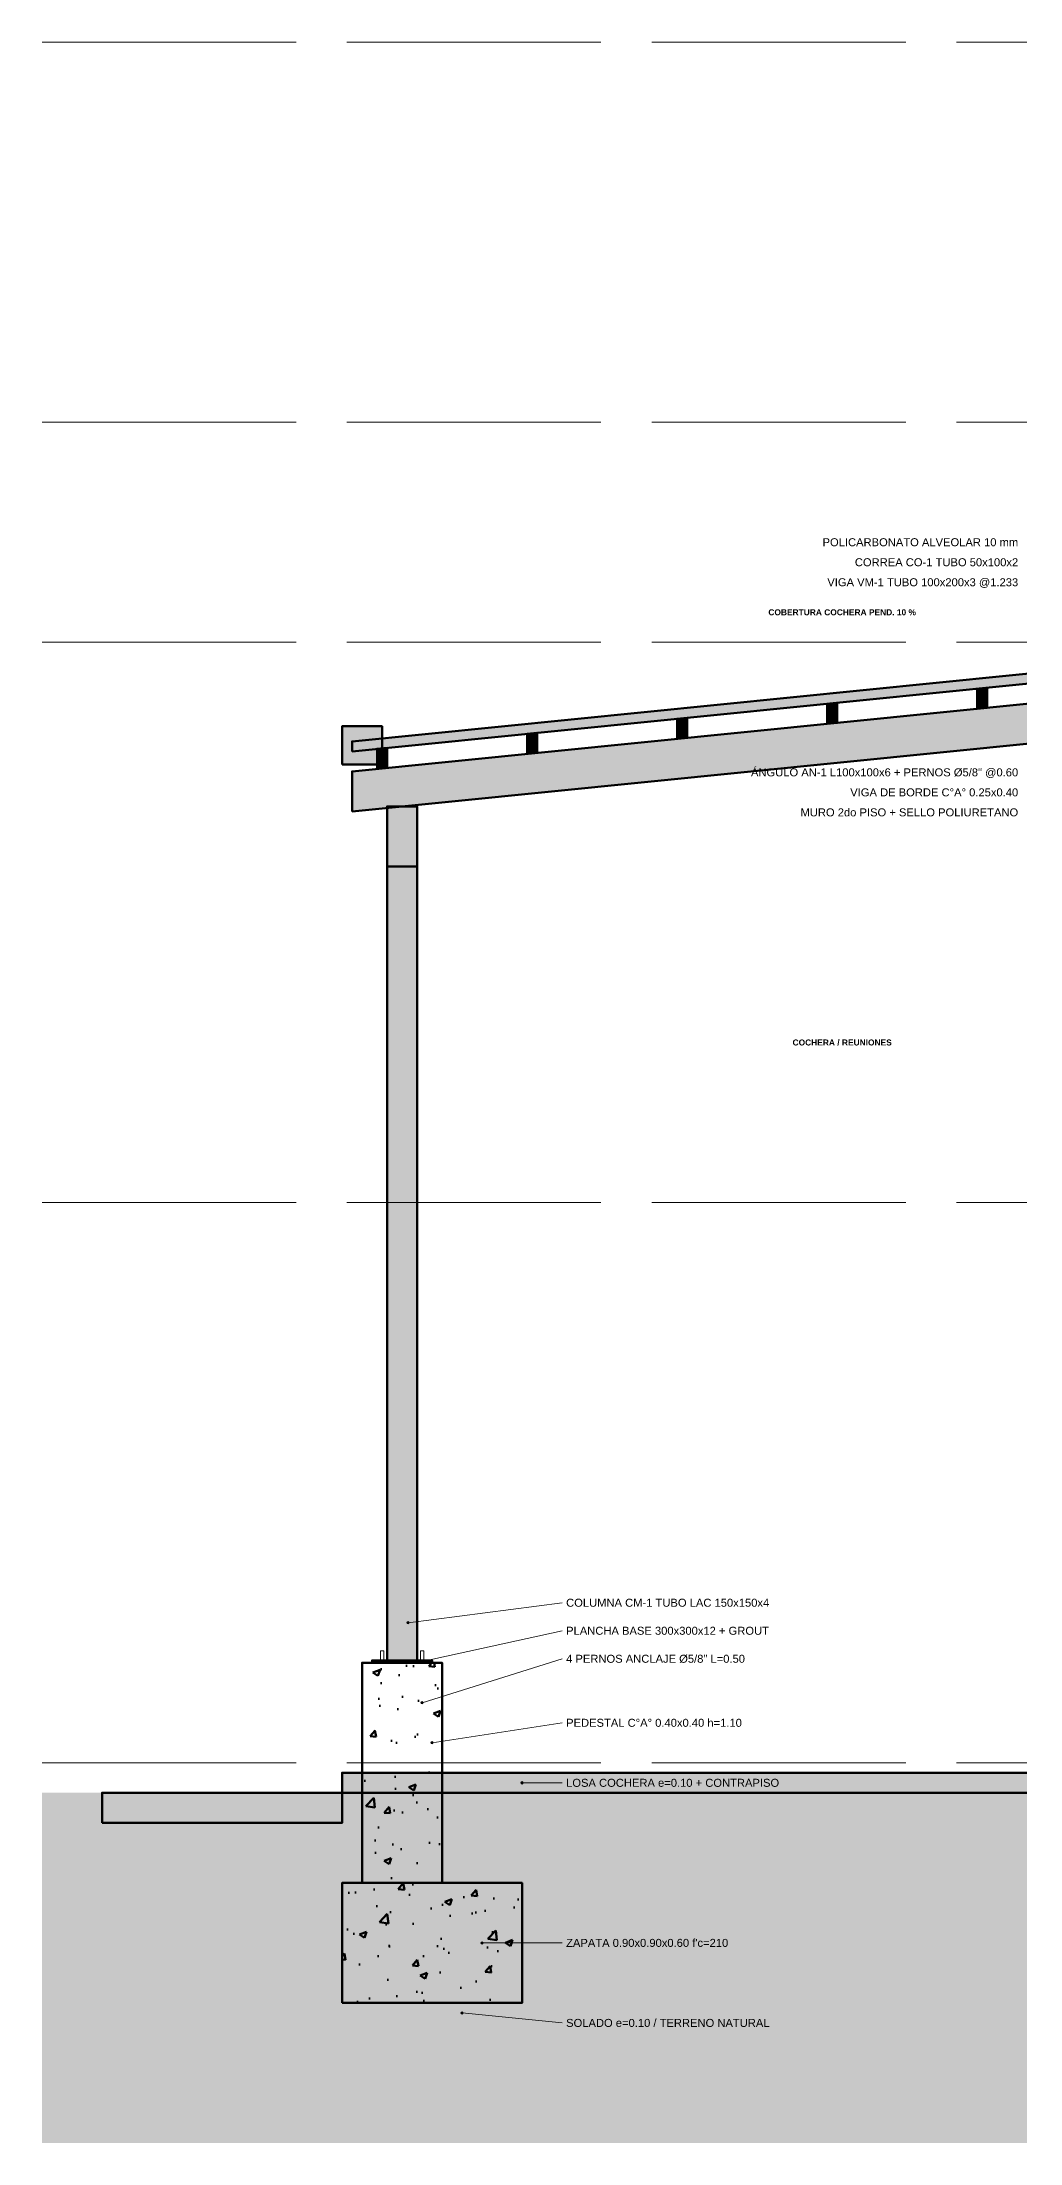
# Model space of a CAD drawing. Header units: metres. Extents: x -3.9 to 79.9, y -56.9 to 20.9.
# Drawn here: x 32.5 to 37.39, y -56.9 to -46.4 of the extents above; entities that cross this region are included whole.
import ezdxf
from ezdxf.enums import TextEntityAlignment as Align

# ---------------------------------------------------------------- set-up
doc = ezdxf.new("R2010")
doc.units = ezdxf.units.M
doc.linetypes.add('DASHED', pattern=[1.524, 1.27, -0.254])
for name, color, linetype, lineweight in [('A-CORTE', 7, 'CONTINUOUS', 50), ('A-COTA', 1, 'CONTINUOUS', 15), ('A-PROYECCION', 9, 'DASHED', 15), ('A-TERRENO', 32, 'CONTINUOUS', 35), ('A-TEXTO', 7, 'CONTINUOUS', 20), ('A-VISTA', 8, 'CONTINUOUS', 20)]:
    doc.layers.add(name, color=color, linetype=linetype, lineweight=lineweight)
doc.styles.add('PLANO', font='arial.ttf')
doc.styles.add('PLANO-B', font='arialbd.ttf')

msp = doc.modelspace()

# ---------------------------------------------------------------- hatches: boundary and pattern name
at = {"layer": 'A-CORTE', "true_color": 0x2b3036}
h = msp.add_hatch(color=7, dxfattribs=at)
h.dxf.hatch_style = 1
h.paths.add_polyline_path([(34.05, -49.945), (37.7, -49.58), (37.7, -49.53), (34.05, -49.895)])
at = {"layer": 'A-CORTE', "true_color": 0x24435c}
h = msp.add_hatch(color=7, dxfattribs=at)
h.dxf.hatch_style = 1
h.paths.add_polyline_path([(34.05, -50.245), (38.95, -49.755), (38.95, -49.555), (34.05, -50.045)])
h = msp.add_hatch(color=7, dxfattribs=at)
h.dxf.hatch_style = 1
h.paths.add_polyline_path([(37.175, -49.733), (37.225, -49.727), (37.225, -49.627), (37.175, -49.633)])
h = msp.add_hatch(color=7, dxfattribs=at)
h.dxf.hatch_style = 1
h.paths.add_polyline_path([(36.425, -49.808), (36.475, -49.803), (36.475, -49.703), (36.425, -49.708)])
at = {"layer": 'A-CORTE', "true_color": 0x8f979e}
h = msp.add_hatch(color=7, dxfattribs=at)
h.dxf.hatch_style = 1
h.paths.add_polyline_path([(34, -50.01), (34.2, -50.01), (34.2, -49.82), (34, -49.82)])
at = {"layer": 'A-CORTE', "true_color": 0x24435c}
h = msp.add_hatch(color=7, dxfattribs=at)
h.dxf.hatch_style = 1
h.paths.add_polyline_path([(34.925, -49.958), (34.975, -49.953), (34.975, -49.852), (34.925, -49.858)])
h = msp.add_hatch(color=7, dxfattribs=at)
h.dxf.hatch_style = 1
h.paths.add_polyline_path([(35.675, -49.883), (35.725, -49.877), (35.725, -49.778), (35.675, -49.782)])
h = msp.add_hatch(color=7, dxfattribs=at)
h.dxf.hatch_style = 1
h.paths.add_polyline_path([(34.175, -50.032), (34.225, -50.028), (34.225, -49.928), (34.175, -49.932)])
h = msp.add_hatch(color=7, dxfattribs=at)
h.dxf.hatch_style = 1
h.paths.add_polyline_path([(34.225, -50.52), (34.375, -50.52), (34.375, -50.22), (34.225, -50.22)])
h = msp.add_hatch(color=7, dxfattribs=at)
h.dxf.hatch_style = 1
h.paths.add_polyline_path([(34.225, -54.488), (34.375, -54.488), (34.375, -50.52), (34.225, -50.52)])
h = msp.add_hatch(color=7, dxfattribs=at)
h.dxf.hatch_style = 1
h.paths.add_polyline_path([(34.15, -54.5), (34.45, -54.5), (34.45, -54.488), (34.15, -54.488)])
at = {"layer": 'A-CORTE'}
h = msp.add_hatch(dxfattribs=at)
h.set_pattern_fill('AR-CONC', color=8, scale=0.002)
h.paths.add_polyline_path([(34.1, -55.6), (34.5, -55.6), (34.5, -54.5), (34.1, -54.5)])
at = {"layer": 'A-CORTE', "true_color": 0x5a5a5a}
h = msp.add_hatch(color=7, dxfattribs=at)
h.dxf.hatch_style = 1
h.paths.add_polyline_path([(34, -55.15), (39, -55.15), (39, -55.05), (34, -55.05)])
h = msp.add_hatch(color=7, dxfattribs=at)
h.dxf.hatch_style = 1
h.paths.add_polyline_path([(32.8, -55.3), (34, -55.3), (34, -55.15), (32.8, -55.15)])
at = {"layer": 'A-CORTE'}
h = msp.add_hatch(dxfattribs=at)
h.set_pattern_fill('AR-CONC', color=8, scale=0.002)
h.paths.add_polyline_path([(34, -56.2), (34.9, -56.2), (34.9, -55.6), (34, -55.6)])
at = {"layer": 'A-COTA', "true_color": 0x202020}
h = msp.add_hatch(color=7, dxfattribs=at)
h.dxf.hatch_style = 1
h.paths.add_polyline_path([(34.336, -54.3), (34.336, -54.298), (34.335, -54.297), (34.334, -54.296), (34.333, -54.295), (34.332, -54.294), (34.33, -54.294), (34.328, -54.294), (34.327, -54.295), (34.326, -54.296), (34.325, -54.297), (34.324, -54.298), (34.324, -54.3), (34.324, -54.302), (34.325, -54.303), (34.326, -54.304), (34.327, -54.305), (34.328, -54.306), (34.33, -54.306), (34.332, -54.306), (34.333, -54.305), (34.334, -54.304), (34.335, -54.303), (34.336, -54.302)])
h = msp.add_hatch(color=7, dxfattribs=at)
h.dxf.hatch_style = 1
h.paths.add_polyline_path([(34.406, -54.493), (34.406, -54.491), (34.405, -54.49), (34.404, -54.489), (34.403, -54.488), (34.402, -54.487), (34.4, -54.487), (34.398, -54.487), (34.397, -54.488), (34.396, -54.489), (34.395, -54.49), (34.394, -54.491), (34.394, -54.493), (34.394, -54.495), (34.395, -54.496), (34.396, -54.497), (34.397, -54.498), (34.398, -54.499), (34.4, -54.499), (34.402, -54.499), (34.403, -54.498), (34.404, -54.497), (34.405, -54.496), (34.406, -54.495)])
h = msp.add_hatch(color=7, dxfattribs=at)
h.dxf.hatch_style = 1
h.paths.add_polyline_path([(34.406, -54.7), (34.406, -54.698), (34.405, -54.697), (34.404, -54.696), (34.403, -54.695), (34.402, -54.694), (34.4, -54.694), (34.398, -54.694), (34.397, -54.695), (34.396, -54.696), (34.395, -54.697), (34.394, -54.698), (34.394, -54.7), (34.394, -54.702), (34.395, -54.703), (34.396, -54.704), (34.397, -54.705), (34.398, -54.706), (34.4, -54.706), (34.402, -54.706), (34.403, -54.705), (34.404, -54.704), (34.405, -54.703), (34.406, -54.702)])
h = msp.add_hatch(color=7, dxfattribs=at)
h.dxf.hatch_style = 1
h.paths.add_polyline_path([(34.456, -54.9), (34.456, -54.898), (34.455, -54.897), (34.454, -54.896), (34.453, -54.895), (34.452, -54.894), (34.45, -54.894), (34.448, -54.894), (34.447, -54.895), (34.446, -54.896), (34.445, -54.897), (34.444, -54.898), (34.444, -54.9), (34.444, -54.902), (34.445, -54.903), (34.446, -54.904), (34.447, -54.905), (34.448, -54.906), (34.45, -54.906), (34.452, -54.906), (34.453, -54.905), (34.454, -54.904), (34.455, -54.903), (34.456, -54.902)])
h = msp.add_hatch(color=7, dxfattribs=at)
h.dxf.hatch_style = 1
h.paths.add_polyline_path([(34.906, -55.1), (34.906, -55.098), (34.905, -55.097), (34.904, -55.096), (34.903, -55.095), (34.902, -55.094), (34.9, -55.094), (34.898, -55.094), (34.897, -55.095), (34.896, -55.096), (34.895, -55.097), (34.894, -55.098), (34.894, -55.1), (34.894, -55.102), (34.895, -55.103), (34.896, -55.104), (34.897, -55.105), (34.898, -55.106), (34.9, -55.106), (34.902, -55.106), (34.903, -55.105), (34.904, -55.104), (34.905, -55.103), (34.906, -55.102)])
h = msp.add_hatch(color=7, dxfattribs=at)
h.dxf.hatch_style = 1
h.paths.add_polyline_path([(34.706, -55.9), (34.706, -55.898), (34.705, -55.897), (34.704, -55.896), (34.703, -55.895), (34.702, -55.894), (34.7, -55.894), (34.698, -55.894), (34.697, -55.895), (34.696, -55.896), (34.695, -55.897), (34.694, -55.898), (34.694, -55.9), (34.694, -55.902), (34.695, -55.903), (34.696, -55.904), (34.697, -55.905), (34.698, -55.906), (34.7, -55.906), (34.702, -55.906), (34.703, -55.905), (34.704, -55.904), (34.705, -55.903), (34.706, -55.902)])
h = msp.add_hatch(color=7, dxfattribs=at)
h.dxf.hatch_style = 1
h.paths.add_polyline_path([(34.606, -56.25), (34.606, -56.248), (34.605, -56.247), (34.604, -56.246), (34.603, -56.245), (34.602, -56.244), (34.6, -56.244), (34.598, -56.244), (34.597, -56.245), (34.596, -56.246), (34.595, -56.247), (34.594, -56.248), (34.594, -56.25), (34.594, -56.252), (34.595, -56.253), (34.596, -56.254), (34.597, -56.255), (34.598, -56.256), (34.6, -56.256), (34.602, -56.256), (34.603, -56.255), (34.604, -56.254), (34.605, -56.253), (34.606, -56.252)])
at = {"layer": 'A-TERRENO'}
h = msp.add_hatch(dxfattribs=at)
h.set_pattern_fill('EARTH', color=32, scale=0.03)
h.paths.add_polyline_path([(51.3, -56.9), (51.3, -55.15), (32.5, -55.15), (32.5, -56.9)])

# ---------------------------------------------------------------- linework, layer by layer
at = {"layer": 'A-CORTE'}
for points in [[(34.05, -49.945), (37.7, -49.58), (37.7, -49.53), (34.05, -49.895)], [(34.05, -50.245), (38.95, -49.755), (38.95, -49.555), (34.05, -50.045)], [(37.175, -49.733), (37.225, -49.727), (37.225, -49.627), (37.175, -49.633)], [(36.425, -49.808), (36.475, -49.803), (36.475, -49.703), (36.425, -49.708)], [(34, -50.01), (34.2, -50.01), (34.2, -49.82), (34, -49.82)], [(34.925, -49.958), (34.975, -49.953), (34.975, -49.852), (34.925, -49.858)], [(35.675, -49.883), (35.725, -49.877), (35.725, -49.778), (35.675, -49.782)], [(34.175, -50.032), (34.225, -50.028), (34.225, -49.928), (34.175, -49.932)], [(34.225, -50.52), (34.375, -50.52), (34.375, -50.22), (34.225, -50.22)], [(34.225, -54.488), (34.375, -54.488), (34.375, -50.52), (34.225, -50.52)], [(34.15, -54.5), (34.45, -54.5), (34.45, -54.488), (34.15, -54.488)], [(34.1, -55.6), (34.5, -55.6), (34.5, -54.5), (34.1, -54.5)], [(34, -55.15), (39, -55.15), (39, -55.05), (34, -55.05)], [(32.8, -55.3), (34, -55.3), (34, -55.15), (32.8, -55.15)], [(34, -56.2), (34.9, -56.2), (34.9, -55.6), (34, -55.6)]]:
    msp.add_lwpolyline(points, close=True, dxfattribs=at)
at = {"layer": 'A-COTA', "lineweight": 15}
for p, q in [((35.1, -54.2), (34.33, -54.3)), ((35.1, -54.34), (34.4, -54.493)), ((35.1, -54.48), (34.4, -54.7)), ((35.1, -54.8), (34.45, -54.9)), ((35.1, -55.1), (34.9, -55.1)), ((35.1, -55.9), (34.7, -55.9)), ((35.1, -56.3), (34.6, -56.25))]:
    msp.add_line(p, q, dxfattribs=at)
at = {"layer": 'A-COTA'}
for centre in [(34.33, -54.3), (34.4, -54.493), (34.4, -54.7), (34.45, -54.9), (34.9, -55.1), (34.7, -55.9), (34.6, -56.25)]:
    msp.add_circle(centre, 0.006, dxfattribs=at)
at = {"layer": 'A-PROYECCION', "lineweight": 13}
for p, q in [((32.5, -46.4), (51.55, -46.4)), ((32.5, -48.3), (51.55, -48.3)), ((32.5, -49.4), (51.55, -49.4)), ((32.5, -52.2), (51.55, -52.2)), ((32.5, -55), (51.55, -55))]:
    msp.add_line(p, q, dxfattribs=at)
at = {"layer": 'A-VISTA'}
for points in [[(34.192, -54.44), (34.208, -54.44), (34.208, -54.488), (34.192, -54.488)], [(34.392, -54.44), (34.408, -54.44), (34.408, -54.488), (34.392, -54.488)]]:
    msp.add_lwpolyline(points, close=True, dxfattribs=at)

# ---------------------------------------------------------------- texts
at = {"layer": 'A-TEXTO', "style": 'PLANO'}
for s, p in [('POLICARBONATO ALVEOLAR 10 mm', (37.38, -48.9)), ('CORREA CO-1 TUBO 50x100x2', (37.38, -49)), ('VIGA VM-1 TUBO 100x200x3 @1.233', (37.38, -49.1)), ('ÁNGULO AN-1 L100x100x6 + PERNOS Ø5/8" @0.60', (37.38, -50.05)), ('VIGA DE BORDE C°A° 0.25x0.40', (37.38, -50.15)), ('MURO 2do PISO + SELLO POLIURETANO', (37.38, -50.25))]:
    msp.add_text(s, height=0.04, dxfattribs=at).set_placement(p, align=Align.MIDDLE_RIGHT)
at = {"layer": 'A-TEXTO', "style": 'PLANO-B'}
for s, p in [('COBERTURA COCHERA PEND. 10 %', (36.5, -49.25)), ('COCHERA / REUNIONES', (36.5, -51.4))]:
    msp.add_text(s, height=0.03, dxfattribs=at).set_placement(p, align=Align.MIDDLE_CENTER)
at = {"layer": 'A-TEXTO', "style": 'PLANO'}
for s, p in [('COLUMNA CM-1 TUBO LAC 150x150x4', (35.12, -54.2)), ('PLANCHA BASE 300x300x12 + GROUT', (35.12, -54.34)), ('4 PERNOS ANCLAJE Ø5/8" L=0.50', (35.12, -54.48)), ('PEDESTAL C°A° 0.40x0.40 h=1.10', (35.12, -54.8)), ('LOSA COCHERA e=0.10 + CONTRAPISO', (35.12, -55.1)), ("ZAPATA 0.90x0.90x0.60 f'c=210", (35.12, -55.9)), ('SOLADO e=0.10 / TERRENO NATURAL', (35.12, -56.3))]:
    msp.add_text(s, height=0.04, dxfattribs=at).set_placement(p, align=Align.MIDDLE_LEFT)

doc.saveas('drawing.dxf')
